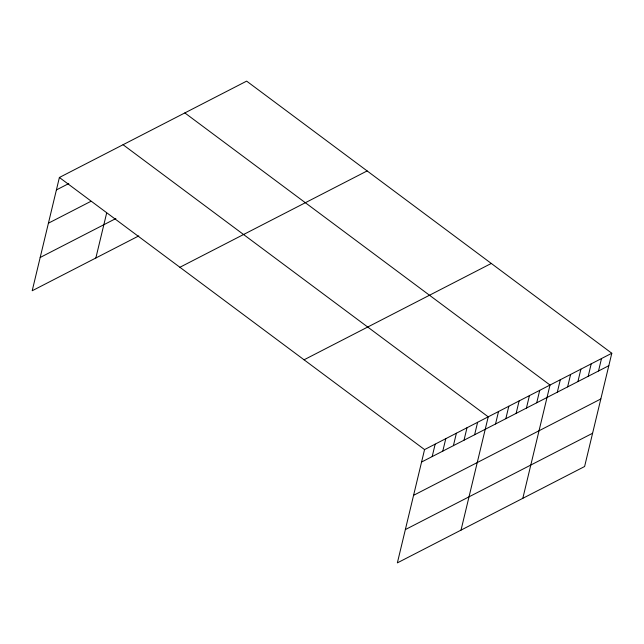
<?xml version="1.0" encoding="UTF-8"?>
<svg xmlns="http://www.w3.org/2000/svg" width="644" height="644" viewBox="0 0 644 644"><rect width="100%" height="100%" fill="white"/><g stroke="black" fill="none" stroke-linecap="round" stroke-linejoin="round"><path stroke-width="0.97" d="M611.8 353.25L424.557 449.593L397.364 562.872L584.607 466.522L611.8 353.25L246.636 81.128L59.393 177.478L32.2 290.75L138.774 235.913M95.859 257.994L106.59 213.293M432.18 456.58L435.167 444.135M442.79 451.122L445.785 438.677M453.4 445.656L456.395 433.211M464.01 440.198L467.005 427.753M474.62 434.74L477.615 422.295M461.024 530.109L488.224 416.837L123.06 144.723M495.534 423.985L498.52 411.54M505.83 418.681L508.816 406.235M516.126 413.384L519.12 400.938M526.43 408.087L529.416 395.641M536.726 402.782L539.712 390.336M522.815 498.319L550.008 385.04L184.844 112.925M557.318 392.188L560.312 379.743M567.622 386.891L570.608 374.446M577.918 381.586L580.904 369.141M588.214 376.289L591.2 363.844M598.518 370.992L601.504 358.547M56.406 189.924L68.787 183.556M48.421 223.194L90.86 201.355M40.186 257.479L115.864 218.541M179.901 267.276L367.136 170.926M304.057 359.795L491.291 263.444M421.57 462.038L608.813 365.695M413.585 495.317L600.82 398.966M405.35 529.593L592.593 433.251M59.393 177.478L424.557 449.593"/></g></svg>
